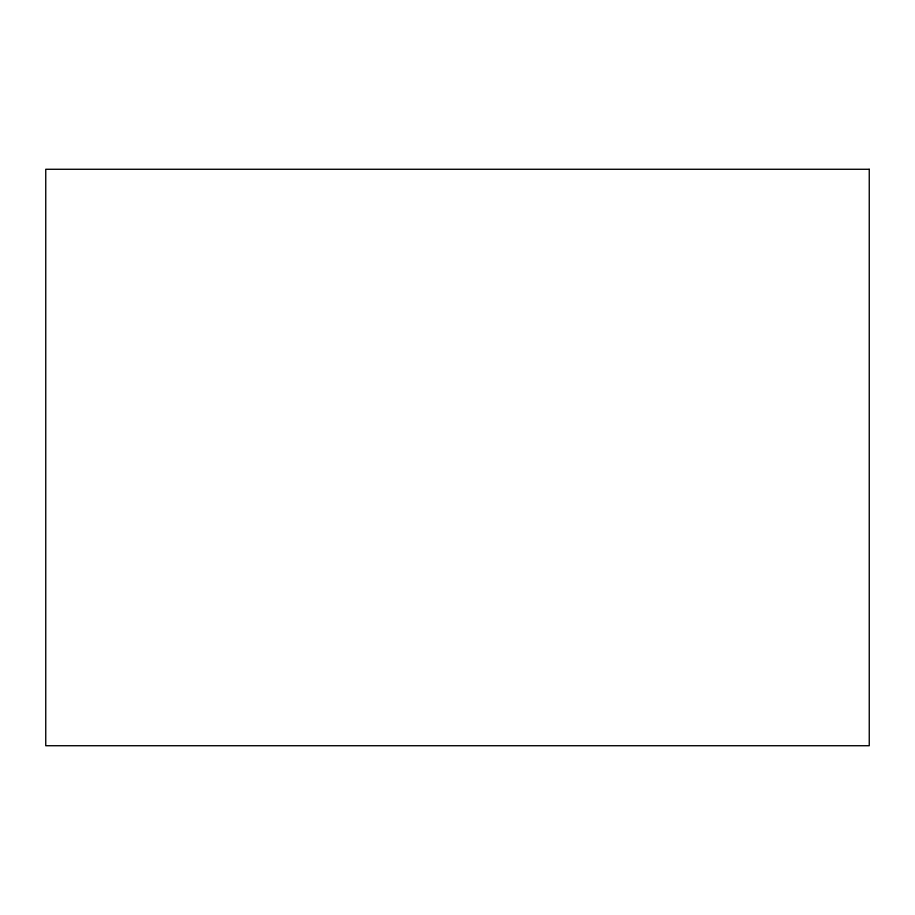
<?xml version="1.0" encoding="UTF-8"?>
<svg xmlns="http://www.w3.org/2000/svg" width="915" height="915" viewBox="0 0 915 915"><rect width="100%" height="100%" fill="white"/><g stroke="black" fill="none" stroke-linecap="round" stroke-linejoin="round"><path stroke-width="1.37" d="M869.25 169.275L45.75 169.275L45.75 745.725L869.25 745.725L869.25 169.275"/></g></svg>
